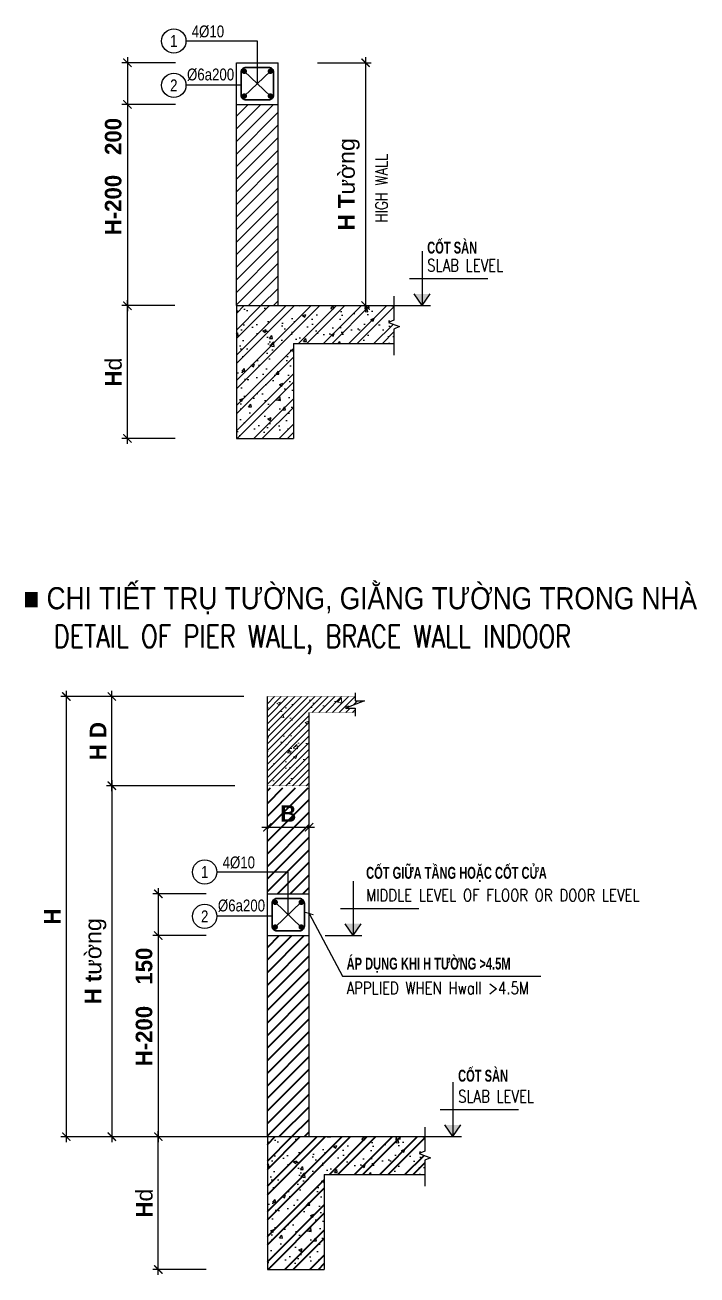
# Model space of a CAD drawing. Header units: millimetres. Extents: x 408913 to 1237273, y -191467 to -86666.
# Drawn here: x 745673 to 757819, y -180918 to -158314 of the extents above; entities that cross this region are included whole.
import ezdxf
from ezdxf.enums import TextEntityAlignment as Align

# ---------------------------------------------------------------- set-up
doc = ezdxf.new("R2010")
doc.units = ezdxf.units.MM
doc.header["$LTSCALE"] = 35
doc.header["$PDMODE"] = 3
for name, color, linetype, lineweight in [('08MATERIAL', 9, 'Continuous', 9), ('5', 5, 'Continuous', 40), ('6', 6, 'Continuous', 35), ('HACTH VAT LIEU', 8, 'Continuous', 9), ('NDC_S_ENG TEXT', 2, 'Continuous', 9), ('NDC_S_REBAR', 4, 'Continuous', 35), ('NDC_S_VN TEXT', 7, 'Continuous', 9)]:
    doc.layers.add(name, color=color, linetype=linetype, lineweight=lineweight)
for name, color, linetype in [('2', 2, 'Continuous'), ('3', 2, 'Continuous'), ('9', 9, 'Continuous'), ('BORDER', 3, 'Continuous'), ('CONC_OUTLINE', 2, 'Continuous'), ('DIM', 1, 'Continuous'), ('Hatch', 8, 'Continuous'), ('THEP', 4, 'Continuous')]:
    doc.layers.add(name, color=color, linetype=linetype)
doc.styles.add('Arial', font='arial.ttf', dxfattribs={"width": 0.6})
doc.styles.add('AVANTH', font='')
doc.styles.add('ccu11-dim', font='vnsimli.shx', dxfattribs={"width": 0.65, "bigfont": 'bigfont.shx'})
doc.styles.add('NDC_ARIAL', font='arial.ttf', dxfattribs={"width": 0.85})
doc.styles.add('NDC_ROMANS', font='romans.shx', dxfattribs={"width": 0.8})
doc.styles.get('AVANTH').set_extended_font_data('.VnAvantH', bold=True)
doc.dimstyles.new('ccu11-100', dxfattribs={"dimscale": 100, "dimtxt": 2.5, "dimasz": 1.2, "dimexe": 1, "dimexo": 2, "dimgap": 1, "dimtad": 1, "dimdec": 0, "dimdsep": 46, "dimtxsty": 'ccu11-dim', "dimblk": 'ARCHTICK', "dimcen": -1, "dimdle": 1, "dimclrd": 256, "dimclre": 256, "dimclrt": 3, "dimadec": 0, "dimazin": 2, "dimtfac": 0.1, "dimtdec": 0, "dimtmove": 0, "dimatfit": 1, "dimldrblk": 'ARCHTICK', "dimfxl": 1, "dimtvp": 0.833333, "dimtolj": 1, "dimtzin": 12, "dimarcsym": 0})
doc.dimstyles.new('LI50', dxfattribs={"dimscale": 100, "dimtxt": 3, "dimasz": 1.5, "dimexe": 1, "dimexo": 0, "dimgap": 1, "dimtad": 1, "dimdec": 0, "dimlfac": 0.5, "dimzin": 0, "dimdsep": 46, "dimtxsty": 'AVANTH', "dimblk1": 'ARCHTICK', "dimblk2": 'ARCHTICK', "dimsah": 1, "dimcen": 0, "dimdle": 1, "dimclrd": 256, "dimclre": 256, "dimclrt": 4, "dimadec": 0, "dimazin": 0, "dimtfac": 0.5, "dimtdec": 0, "dimtmove": 0, "dimatfit": 3, "dimldrblk": 'ARCHTICK', "dimfxl": 1, "dimtolj": 1, "dimtzin": 0, "dimarcsym": 0})

# ---------------------------------------------------------------- blocks, each defined once
blk = doc.blocks.new('_ArchTick')
at = {"color": 0, "linetype": 'ByBlock', "const_width": 0.15}
blk.add_lwpolyline([(-0.5, -0.5), (0.5, 0.5)], dxfattribs=at)
blk = doc.blocks.new('*D571')
at = {"layer": '9', "linetype": 'ByBlock', "lineweight": -2, "transparency": 16777216}
for p, q in [((748391, -159752), (747424, -159752)), ((747524, -159652), (747524, -163489)), ((748384, -163389), (747424, -163389))]:
    blk.add_line(p, q, dxfattribs=at)
at = {"layer": 'DEFPOINTS', "color": 0, "linetype": 'ByBlock', "transparency": 16777216}
for p in [(748391, -159752), (747524, -163389), (748384, -163389)]:
    blk.add_point(p, dxfattribs=at)
at = {"layer": '9', "linetype": 'ByBlock', "lineweight": -2, "transparency": 16777216, "xscale": 150, "yscale": 150, "zscale": 150}
for p, rotation in [((747524, -159752), 90), ((747524, -163389), 270)]:
    blk.add_blockref('_ArchTick', p, dxfattribs=dict(at, rotation=rotation))
at = {"layer": '9', "color": 4, "linetype": 'ByBlock', "transparency": 16777216, "insert": (747268, -161570), "char_height": 300, "attachment_point": 5, "rotation": 90, "style": 'AVANTH'}
blk.add_mtext('\\A1;h-200', dxfattribs=at)
blk = doc.blocks.new('*D572')
at = {"layer": '9', "linetype": 'ByBlock', "lineweight": -2, "transparency": 16777216}
for p, q in [((748384, -163389), (747424, -163389)), ((747524, -165890), (747524, -163289)), ((748389, -165790), (747424, -165790))]:
    blk.add_line(p, q, dxfattribs=at)
at = {"layer": 'DEFPOINTS', "color": 0, "linetype": 'ByBlock', "transparency": 16777216}
for p in [(747524, -163389), (748384, -163389), (748389, -165790)]:
    blk.add_point(p, dxfattribs=at)
at = {"layer": '9', "linetype": 'ByBlock', "lineweight": -2, "transparency": 16777216, "xscale": 150, "yscale": 150, "zscale": 150}
for p, rotation in [((747524, -163389), 90), ((747524, -165790), 270)]:
    blk.add_blockref('_ArchTick', p, dxfattribs=dict(at, rotation=rotation))
at = {"layer": '9', "color": 4, "linetype": 'ByBlock', "transparency": 16777216, "insert": (747272, -164590), "char_height": 300, "attachment_point": 5, "rotation": 90, "style": 'AVANTH'}
blk.add_mtext('\\A1;h{\\f.VnArial|b0|i0|c0|p34;d}', dxfattribs=at)
blk = doc.blocks.new('*D573')
at = {"layer": '9', "linetype": 'ByBlock', "lineweight": -2, "transparency": 16777216}
for p, q in [((747524, -158897), (747524, -159752)), ((748391, -158997), (747424, -158997)), ((748390, -159752), (747424, -159752)), ((747524, -159752), (747524, -160756))]:
    blk.add_line(p, q, dxfattribs=at)
at = {"layer": 'DEFPOINTS', "color": 0, "linetype": 'ByBlock', "transparency": 16777216}
for p in [(748391, -158997), (747524, -159752), (748390, -159752)]:
    blk.add_point(p, dxfattribs=at)
at = {"layer": '9', "linetype": 'ByBlock', "lineweight": -2, "transparency": 16777216, "xscale": 150, "yscale": 150, "zscale": 150}
for p, rotation in [((747524, -158997), 90), ((747524, -159752), 270)]:
    blk.add_blockref('_ArchTick', p, dxfattribs=dict(at, rotation=rotation))
at = {"layer": '9', "color": 4, "linetype": 'ByBlock', "transparency": 16777216, "insert": (747268, -160329), "char_height": 300, "attachment_point": 5, "rotation": 90, "style": 'AVANTH'}
blk.add_mtext('\\A1;200', dxfattribs=at)
blk = doc.blocks.new('*D574')
at = {"layer": '9', "linetype": 'ByBlock', "lineweight": -2, "transparency": 16777216}
for p, q in [((751829, -158897), (751829, -163489)), ((750961, -158997), (751929, -158997)), ((750970, -163389), (751929, -163389))]:
    blk.add_line(p, q, dxfattribs=at)
at = {"layer": 'DEFPOINTS', "color": 0, "linetype": 'ByBlock', "transparency": 16777216}
for p in [(750961, -158997), (750970, -163389), (751829, -163389)]:
    blk.add_point(p, dxfattribs=at)
at = {"layer": '9', "linetype": 'ByBlock', "lineweight": -2, "transparency": 16777216, "xscale": 150, "yscale": 150, "zscale": 150}
for p, rotation in [((751829, -158997), 90), ((751829, -163389), 270)]:
    blk.add_blockref('_ArchTick', p, dxfattribs=dict(at, rotation=rotation))
at = {"layer": '9', "color": 4, "linetype": 'ByBlock', "transparency": 16777216, "insert": (751528, -161193), "char_height": 300, "attachment_point": 5, "rotation": 90, "style": 'AVANTH'}
blk.add_mtext('\\A1;h t{\\f.VnArial|b0|i0|c0|p34;\xadêng}', dxfattribs=at)
blk = doc.blocks.new('*D546')
at = {"layer": '9', "linetype": 'ByBlock', "lineweight": -2, "transparency": 16777216}
for p, q in [((750908, -172823), (749953, -172823)), ((750053, -173220), (750053, -172723)), ((750808, -173220), (750808, -172723))]:
    blk.add_line(p, q, dxfattribs=at)
at = {"layer": 'DEFPOINTS', "color": 0, "linetype": 'ByBlock', "transparency": 16777216}
for p in [(750053, -172823), (750053, -173220), (750808, -173220)]:
    blk.add_point(p, dxfattribs=at)
at = {"layer": '9', "linetype": 'ByBlock', "lineweight": -2, "transparency": 16777216, "xscale": 150, "yscale": 150, "zscale": 150, "rotation": 180}
blk.add_blockref('_ArchTick', (750053, -172823), dxfattribs=at)
at = {"layer": '9', "linetype": 'ByBlock', "lineweight": -2, "transparency": 16777216, "xscale": 150, "yscale": 150, "zscale": 150}
blk.add_blockref('_ArchTick', (750808, -172823), dxfattribs=at)
at = {"layer": '9', "color": 4, "linetype": 'ByBlock', "transparency": 16777216, "insert": (750431, -172573), "char_height": 300, "attachment_point": 5, "style": 'AVANTH'}
blk.add_mtext('\\A1;b', dxfattribs=at)
blk = doc.blocks.new('*D547')
at = {"layer": '9', "linetype": 'ByBlock', "lineweight": -2, "transparency": 16777216}
for p, q in [((748082, -174680), (748082, -178517)), ((748950, -174780), (747982, -174780)), ((748942, -178417), (747982, -178417))]:
    blk.add_line(p, q, dxfattribs=at)
at = {"layer": 'DEFPOINTS', "color": 0, "linetype": 'ByBlock', "transparency": 16777216}
for p in [(748950, -174780), (748082, -178417), (748942, -178417)]:
    blk.add_point(p, dxfattribs=at)
at = {"layer": '9', "linetype": 'ByBlock', "lineweight": -2, "transparency": 16777216, "xscale": 150, "yscale": 150, "zscale": 150}
for p, rotation in [((748082, -174780), 90), ((748082, -178417), 270)]:
    blk.add_blockref('_ArchTick', p, dxfattribs=dict(at, rotation=rotation))
at = {"layer": '9', "color": 4, "linetype": 'ByBlock', "transparency": 16777216, "insert": (747826, -176598), "char_height": 300, "attachment_point": 5, "rotation": 90, "style": 'AVANTH'}
blk.add_mtext('\\A1;h-200', dxfattribs=at)
blk = doc.blocks.new('*D548')
at = {"layer": '9', "linetype": 'ByBlock', "lineweight": -2, "transparency": 16777216}
for p, q in [((748082, -180918), (748082, -178317)), ((748942, -178417), (747982, -178417)), ((748947, -180818), (747982, -180818))]:
    blk.add_line(p, q, dxfattribs=at)
at = {"layer": 'DEFPOINTS', "color": 0, "linetype": 'ByBlock', "transparency": 16777216}
for p in [(748082, -178417), (748942, -178417), (748947, -180818)]:
    blk.add_point(p, dxfattribs=at)
at = {"layer": '9', "linetype": 'ByBlock', "lineweight": -2, "transparency": 16777216, "xscale": 150, "yscale": 150, "zscale": 150}
for p, rotation in [((748082, -178417), 90), ((748082, -180818), 270)]:
    blk.add_blockref('_ArchTick', p, dxfattribs=dict(at, rotation=rotation))
at = {"layer": '9', "color": 4, "linetype": 'ByBlock', "transparency": 16777216, "insert": (747830, -179618), "char_height": 300, "attachment_point": 5, "rotation": 90, "style": 'AVANTH'}
blk.add_mtext('\\A1;h{\\f.VnArial|b0|i0|c0|p34;d}', dxfattribs=at)
blk = doc.blocks.new('*D549')
at = {"layer": '9', "linetype": 'ByBlock', "lineweight": -2, "transparency": 16777216}
for p, q in [((748950, -174025), (747982, -174025)), ((748082, -173925), (748082, -174780)), ((748948, -174780), (747982, -174780)), ((748082, -174780), (748082, -175736))]:
    blk.add_line(p, q, dxfattribs=at)
at = {"layer": 'DEFPOINTS', "color": 0, "linetype": 'ByBlock', "transparency": 16777216}
for p in [(748950, -174025), (748082, -174780), (748948, -174780)]:
    blk.add_point(p, dxfattribs=at)
at = {"layer": '9', "linetype": 'ByBlock', "lineweight": -2, "transparency": 16777216, "xscale": 150, "yscale": 150, "zscale": 150}
for p, rotation in [((748082, -174025), 90), ((748082, -174780), 270)]:
    blk.add_blockref('_ArchTick', p, dxfattribs=dict(at, rotation=rotation))
at = {"layer": '9', "color": 4, "linetype": 'ByBlock', "transparency": 16777216, "insert": (747826, -175333), "char_height": 300, "attachment_point": 5, "rotation": 90, "style": 'AVANTH'}
blk.add_mtext('\\A1;150', dxfattribs=at)
blk = doc.blocks.new('*D550')
at = {"layer": '9', "linetype": 'ByBlock', "lineweight": -2, "transparency": 16777216}
for p, q in [((747243, -171971), (747243, -178517)), ((749464, -172071), (747143, -172071)), ((749464, -178417), (747143, -178417))]:
    blk.add_line(p, q, dxfattribs=at)
at = {"layer": 'DEFPOINTS', "color": 0, "linetype": 'ByBlock', "transparency": 16777216}
for p in [(749464, -172071), (747243, -178417), (749464, -178417)]:
    blk.add_point(p, dxfattribs=at)
at = {"layer": '9', "linetype": 'ByBlock', "lineweight": -2, "transparency": 16777216, "xscale": 150, "yscale": 150, "zscale": 150}
for p, rotation in [((747243, -172071), 90), ((747243, -178417), 270)]:
    blk.add_blockref('_ArchTick', p, dxfattribs=dict(at, rotation=rotation))
at = {"layer": '9', "color": 4, "linetype": 'ByBlock', "transparency": 16777216, "insert": (746948, -175244), "char_height": 300, "attachment_point": 5, "rotation": 90, "style": 'AVANTH'}
blk.add_mtext('\\A1;H t{\\fArial|b0|i0|c0|p34;ường}', dxfattribs=at)
blk = doc.blocks.new('*D551')
at = {"layer": '9', "linetype": 'ByBlock', "lineweight": -2, "transparency": 16777216}
for p, q in [((746419, -170356), (746419, -178517)), ((749631, -170456), (746319, -170456)), ((751403, -178417), (746319, -178417))]:
    blk.add_line(p, q, dxfattribs=at)
at = {"layer": 'DEFPOINTS', "color": 0, "linetype": 'ByBlock', "transparency": 16777216}
for p in [(749631, -170456), (746419, -178417), (751403, -178417)]:
    blk.add_point(p, dxfattribs=at)
at = {"layer": '9', "linetype": 'ByBlock', "lineweight": -2, "transparency": 16777216, "xscale": 150, "yscale": 150, "zscale": 150}
for p, rotation in [((746419, -170456), 90), ((746419, -178417), 270)]:
    blk.add_blockref('_ArchTick', p, dxfattribs=dict(at, rotation=rotation))
at = {"layer": '9', "color": 4, "linetype": 'ByBlock', "transparency": 16777216, "insert": (746169, -174437), "char_height": 300, "attachment_point": 5, "rotation": 90, "style": 'AVANTH'}
blk.add_mtext('\\A1;H ', dxfattribs=at)
blk = doc.blocks.new('*D552')
at = {"layer": '9', "linetype": 'ByBlock', "lineweight": -2, "transparency": 16777216}
for p, q in [((747243, -172171), (747243, -170356)), ((749028, -170456), (747143, -170456)), ((749028, -172071), (747143, -172071))]:
    blk.add_line(p, q, dxfattribs=at)
at = {"layer": 'DEFPOINTS', "color": 0, "linetype": 'ByBlock', "transparency": 16777216}
for p in [(747243, -170456), (749028, -170456), (749028, -172071)]:
    blk.add_point(p, dxfattribs=at)
at = {"layer": '9', "linetype": 'ByBlock', "lineweight": -2, "transparency": 16777216, "xscale": 150, "yscale": 150, "zscale": 150}
for p, rotation in [((747243, -170456), 90), ((747243, -172071), 270)]:
    blk.add_blockref('_ArchTick', p, dxfattribs=dict(at, rotation=rotation))
at = {"layer": '9', "color": 4, "linetype": 'ByBlock', "transparency": 16777216, "insert": (746993, -171264), "char_height": 300, "attachment_point": 5, "rotation": 90, "style": 'AVANTH'}
blk.add_mtext('\\A1;h d', dxfattribs=at)

msp = doc.modelspace()

# ---------------------------------------------------------------- hatches: boundary and pattern name
at = {"layer": '08MATERIAL', "linetype": 'ByBlock'}
h = msp.add_hatch(dxfattribs=at)
h.set_pattern_fill('ANSI31', color=256, scale=1286.601231, style=0)
h.set_pattern_definition([(45, (369027.1, 5198.45), (-113.720557, 113.720557), [])])
h.paths.add_polyline_path([(750249.7, -159752), (749494.9, -159752), (749494.9, -163388.8), (750249.7, -163388.8)])
h = msp.add_hatch(dxfattribs=at)
h.set_pattern_fill('ANSI32', color=256, scale=857.734154, style=0)
h.set_pattern_definition([(45, (369027.1, 5198.45), (-227.44111, 227.44111), []), (45, (369178.73, 5198.45), (-227.44111, 227.44111), [])])
h.paths.add_polyline_path([(750524.2, -164075), (752342.5, -164075), (752342.5, -163812.9), (752444.1, -163768.8), (752241, -163694.9), (752342.5, -163650.8), (752342.5, -163388.8), (749494.9, -163388.8), (749494.9, -164932.7), (749494.9, -165790.4), (750524.2, -165790.4)])
at = {"layer": '5', "linetype": 'ByBlock'}
h = msp.add_hatch(dxfattribs=at)
h.set_pattern_fill('ANSI31', color=256, scale=1286.601231, style=0)
h.set_pattern_definition([(45, (-1653702.27, 799307.1), (-113.720557, 113.720557), [])])
h.paths.add_polyline_path([(750807.9, -172108.5), (750053.1, -172108.5), (750053.1, -173631.7), (750430.5, -173631.7), (750430.5, -174025.1), (750807.9, -174025.1)])
h.paths.add_polyline_path([(750430.5, -173631.7), (750053.1, -173631.7), (750053.1, -174025.1), (750430.5, -174025.1)], flags=17)
h.paths.add_polyline_path([(750258.2, -172879.1), (750586.9, -172879.1), (750586.9, -172264.5), (750258.2, -172264.5)], flags=24)
h = msp.add_hatch(dxfattribs=at)
h.set_pattern_fill('ANSI31', color=256, scale=1286.601231, style=0)
h.set_pattern_definition([(45, (369585.38, -9829.5), (-113.720557, 113.720557), [])])
h.paths.add_polyline_path([(750807.9, -174779.9), (750053.1, -174779.9), (750053.1, -178416.7), (750807.9, -178416.7)])
h = msp.add_hatch(dxfattribs=at)
h.set_pattern_fill('ANSI32', color=256, scale=857.734154, style=0)
h.set_pattern_definition([(45, (369585.38, -9829.5), (-227.44111, 227.44111), []), (45, (369737, -9829.5), (-227.44111, 227.44111), [])])
h.paths.add_polyline_path([(751082.4, -179102.9), (752900.8, -179102.9), (752900.8, -178840.9), (753002.4, -178796.8), (752799.3, -178722.9), (752900.8, -178678.8), (752900.8, -178416.7), (750053.1, -178416.7), (750053.1, -179960.6), (750053.1, -180818.4), (751082.4, -180818.4)])
at = {"layer": '9', "linetype": 'ByBlock'}
h = msp.add_hatch(dxfattribs=at)
h.set_pattern_fill('AR-CONC', color=256, scale=85.773415, style=0)
h.set_pattern_definition([(50, (369027.1, 5198.45), (615.21856, -53.82465), [64.3301, -707.6307]), (355, (369027.1, 5198.45), (-119.0118, 645.1809), [51.46405, -566.1045]), (100.4514, (369078.4, 5193.96), (496.20726, 591.35584), [54.6721, -601.3935]), (46.1842, (369027.1, 5370), (915.4091, -141.9713), [96.495, -1061.446]), (96.6356, (369103.4, 5358.2), (801.6921, 835.5342), [82.0082, -902.0902]), (351.1842, (369027.1, 5370), (801.6915, 835.5348), [77.196, -849.1568]), (21, (369112.9, 5327.1), (511.98757, -345.34), [64.3301, -707.6307]), (326, (369112.9, 5327.1), (208.6999, 621.986), [51.46405, -566.1045]), (71.4514, (369155.55, 5298.33), (720.68765, 276.6454), [54.6721, -601.3935]), (37.5, (369027.1, 5198.45), (10.42992, 285.53443), [0, -559.24267, 0, -574.68188, 0, -568.24888]), (7.5, (369027.1, 5198.45), (225.64373, 338.3004), [0, -327.65445, 0, -546.37666, 0, -216.57787]), (327.5, (368835.83, 5198.45), (457.87774, -19.34608), [0, -214.43354, 0, -669.03264, 0, -887.75485]), (317.5, (368750.06, 5198.45), (500.2187, 85.86346), [0, -278.7636, 0, -444.3063, 0, -630.4346])])
h.paths.add_polyline_path([(750524.2, -164075), (752342.5, -164075), (752342.5, -163812.9), (752444.1, -163768.8), (752241, -163694.9), (752342.5, -163650.8), (752342.5, -163388.8), (749494.9, -163388.8), (749494.9, -164932.7), (749494.9, -165790.4), (750524.2, -165790.4)])
h = msp.add_hatch(dxfattribs=at)
h.set_pattern_fill('AR-CONC', color=256, scale=85.773415, style=0)
h.set_pattern_definition([(50, (369585.4, -9829.5), (615.21856, -53.82465), [64.3301, -707.6307]), (355, (369585.4, -9829.5), (-119.0118, 645.1809), [51.46405, -566.1045]), (100.4514, (369636.65, -9834), (496.20726, 591.35584), [54.6721, -601.3935]), (46.1842, (369585.4, -9657.95), (915.4091, -141.9713), [96.495, -1061.446]), (96.6356, (369661.7, -9669.8), (801.6921, 835.5342), [82.0082, -902.0902]), (351.1842, (369585.4, -9658), (801.6915, 835.5348), [77.196, -849.1568]), (21, (369671.15, -9700.84), (511.98757, -345.34), [64.3301, -707.6307]), (326, (369671.15, -9700.84), (208.6999, 621.986), [51.46405, -566.1045]), (71.4514, (369713.8, -9729.6), (720.68765, 276.6454), [54.6721, -601.3935]), (37.5, (369585.38, -9829.5), (10.42992, 285.53443), [0, -559.24267, 0, -574.68188, 0, -568.24888]), (7.5, (369585.38, -9829.5), (225.64373, 338.3004), [0, -327.65445, 0, -546.37666, 0, -216.57787]), (327.5, (369394.1, -9829.5), (457.87774, -19.34608), [0, -214.43354, 0, -669.03264, 0, -887.75485]), (317.5, (369308.33, -9829.5), (500.2187, 85.86346), [0, -278.7636, 0, -444.3063, 0, -630.4346])])
h.paths.add_polyline_path([(751082.4, -179102.9), (752900.8, -179102.9), (752900.8, -178840.9), (753002.4, -178796.8), (752799.3, -178722.9), (752900.8, -178678.8), (752900.8, -178416.7), (750053.1, -178416.7), (750053.1, -179960.6), (750053.1, -180818.4), (751082.4, -180818.4)])
at = {"layer": 'HACTH VAT LIEU', "ltscale": 10000}
h = msp.add_hatch(dxfattribs=at)
h.set_pattern_fill('AR-CONC', color=256, scale=85.773415, style=0)
h.set_pattern_definition([(50, (-1653702.27, 799307.1), (615.21856, -53.82465), [64.33006, -707.63068]), (355, (-1653702.27, 799307.1), (-119.01176, 645.18088), [51.46405, -566.10454]), (100.4514, (-1653651, 799302.6), (496.20726, 591.35584), [54.67214, -601.39354]), (46.1842, (-1653702.3, 799478.64), (915.4091, -141.97131), [96.4951, -1061.446]), (96.6356, (-1653626, 799466.8), (801.69213, 835.53417), [82.0082, -902.09016]), (351.1842, (-1653702.3, 799478.6), (801.69147, 835.5348), [77.19607, -849.1568]), (21, (-1653616.5, 799435.76), (511.98757, -345.33997), [64.33006, -707.63068]), (326, (-1653616.5, 799435.76), (208.69987, 621.98596), [51.46405, -566.10454]), (71.4514, (-1653573.8, 799407), (720.68765, 276.64542), [54.67214, -601.39354]), (37.5, (-1653702.27, 799307.1), (10.429923, 285.534428), [0, -559.24267, 0, -574.681883, 0, -568.248877]), (7.5, (-1653702.27, 799307.1), (225.643727, 338.300396), [0, -327.654447, 0, -546.376656, 0, -216.577874]), (327.5, (-1653893.54, 799307.1), (457.877736, -19.346084), [0, -214.43354, 0, -669.03264, 0, -887.75485]), (317.5, (-1653979.3, 799307.1), (500.218696, 85.86346), [0, -278.7636, 0, -444.30629, 0, -630.4346])])
h.paths.add_polyline_path([(750807.9, -170745.4), (751638.3, -170745.4), (751638.3, -170665.5), (751466.5, -170665.5), (751810, -170536.4), (751638.3, -170536.4), (751638.3, -170456.5), (750053.1, -170456.5), (750053.1, -172071.1), (750807.9, -172071.1)])
at = {"layer": 'Hatch', "ltscale": 10000}
h = msp.add_hatch(dxfattribs=at)
h.set_pattern_fill('ANSI31', color=256, scale=686.187323, style=0)
h.set_pattern_definition([(45, (-1653702.27, 799307.1), (-60.6509637, 60.6509637), [])])
h.paths.add_polyline_path([(750807.9, -170745.4), (751638.3, -170745.4), (751638.3, -170665.5), (751466.5, -170665.5), (751810, -170536.4), (751638.3, -170536.4), (751638.3, -170456.5), (750053.1, -170456.5), (750053.1, -172071.1), (750807.9, -172071.1)])

# ---------------------------------------------------------------- linework, layer by layer
at = {"layer": '2'}
for p, q in [((750249.7, -163388.8), (750249.7, -158997.2)), ((749494.9, -163388.8), (749494.9, -159752)), ((750807.9, -178416.7), (750807.9, -174025.1)), ((750053.1, -178416.7), (750053.1, -174779.9))]:
    msp.add_line(p, q, dxfattribs=at)
at = {"layer": '3'}
for p, q in [((749494.9, -163388.8), (752342.5, -163388.8)), ((749494.9, -163388.8), (749494.9, -164932.7)), ((750524.2, -164075), (752342.5, -164075)), ((750524.2, -164075), (750524.2, -165790.4)), ((750053.1, -178416.7), (752900.8, -178416.7)), ((750053.1, -178416.7), (750053.1, -179960.6)), ((751082.4, -179102.9), (752900.8, -179102.9)), ((751082.4, -179102.9), (751082.4, -180818.4)), ((750053.1, -179960.6), (750053.1, -180818.4)), ((750053.1, -180818.4), (751082.4, -180818.4))]:
    msp.add_line(p, q, dxfattribs=at)
at = {"layer": '9', "color": 9, "linetype": 'Continuous'}
for p, q in [((749872.3, -158603.7), (748582.5, -158603.7)), ((749580.6, -159403.7), (748582.5, -159403.7)), ((750430.5, -173631.7), (749140.8, -173631.7)), ((750138.9, -174431.7), (749140.8, -174431.7))]:
    msp.add_line(p, q, dxfattribs=at)
at = {"layer": '9', "linetype": 'ByBlock'}
for p, q in [((749872.3, -159374.6), (749872.3, -158603.7)), ((749636.5, -159150.5), (750108.1, -159598.6)), ((749636.5, -159598.6), (750108.1, -159150.5)), ((752342.5, -163388.8), (753004.9, -163388.8)), ((750430.5, -174402.5), (750430.5, -173631.7)), ((750194.7, -174178.5), (750666.3, -174626.6)), ((750194.7, -174626.6), (750666.3, -174178.5)), ((751098.6, -174779.9), (751761, -174779.9)), ((752900.8, -178416.7), (753563.2, -178416.7))]:
    msp.add_line(p, q, dxfattribs=at)
at = {"layer": '9'}
for p, q in [((752849, -162405.2), (752849, -163388.8)), ((754036.4, -162903), (752621.3, -162903)), ((752849, -163388.8), (752704.1, -163176.7)), ((752849, -163388.8), (752994, -163176.7)), ((751605.1, -173796.4), (751605.1, -174779.9)), ((752792.4, -174294.2), (751377.4, -174294.2)), ((751605.1, -174779.9), (751460.2, -174567.9)), ((751605.1, -174779.9), (751750, -174567.9)), ((753407.3, -177433.2), (753407.3, -178416.7)), ((754594.6, -177931), (753179.6, -177931)), ((753407.3, -178416.7), (753262.4, -178204.7)), ((753407.3, -178416.7), (753552.2, -178204.7))]:
    msp.add_line(p, q, dxfattribs=at)
at = {"layer": '9', "linetype": 'ByBlock'}
for centre in [(748362.5, -158603.7), (748362.5, -159403.7), (748920.8, -173631.7), (748920.8, -174431.7)]:
    msp.add_circle(centre, 220, dxfattribs=at)
at = {"layer": '9'}
for points in [[(752704.1, -163176.7), (752994, -163176.7), (752849, -163388.8)], [(751460.2, -174567.9), (751750, -174567.9), (751605.1, -174779.9)], [(753262.4, -178204.7), (753552.2, -178204.7), (753407.3, -178416.7)]]:
    msp.add_solid(points, dxfattribs=at)
at = {"layer": 'BORDER'}
for p, q in [((749494.9, -158997.2), (750249.7, -158997.2)), ((749494.9, -159752), (749494.9, -158997.2)), ((749494.9, -159752), (750249.7, -159752)), ((749494.9, -164932.7), (749494.9, -165790.4)), ((749494.9, -165790.4), (750524.2, -165790.4)), ((750053.1, -174025.1), (750807.9, -174025.1)), ((750053.1, -174779.9), (750053.1, -174025.1)), ((750053.1, -174779.9), (750807.9, -174779.9))]:
    msp.add_line(p, q, dxfattribs=at)
at = {"layer": 'CONC_OUTLINE', "ltscale": 10000}
msp.add_line((750053.1, -174025.1), (750053.1, -170456.5), dxfattribs=at)
at = {"layer": 'CONC_OUTLINE', "ltscale": 10000, "flags": 128}
msp.add_lwpolyline([(751638.3, -170387.8), (751638.3, -170536.4), (751810, -170536.4), (751466.5, -170665.5), (751638.3, -170665.5), (751638.3, -170814)], dxfattribs=at)
at = {"layer": 'CONC_OUTLINE', "ltscale": 10000, "const_width": 8.58, "flags": 128}
for points in [[(750053.1, -170456.5), (751638.3, -170456.5)], [(750053.1, -172071.1), (750807.9, -172071.1), (750807.9, -170745.4), (751638.3, -170745.4)]]:
    msp.add_lwpolyline(points, dxfattribs=at)
at = {"layer": 'DEFPOINTS', "ltscale": 10000}
msp.add_line((750807.9, -174025.1), (750807.9, -170745.4), dxfattribs=at)
at = {"layer": 'DIM', "ltscale": 0.5}
for points in [[(752342.5, -163217.2), (752342.5, -163650.8), (752241, -163694.9), (752444.1, -163768.8), (752342.5, -163812.9), (752342.5, -164284.4)], [(752900.8, -178245.2), (752900.8, -178678.8), (752799.3, -178722.9), (753002.4, -178796.8), (752900.8, -178840.9), (752900.8, -179312.4)]]:
    msp.add_lwpolyline(points, dxfattribs=at)
at = {"layer": 'NDC_S_REBAR'}
for points in [[(749666.4, -159666.2, -0.4142136), (749580.6, -159580.4), (749580.6, -159168.7, -0.4142136), (749666.4, -159082.9), (750078.1, -159082.9, -0.4142136), (750163.9, -159168.7), (750163.9, -159580.4, -0.4142136), (750078.1, -159666.2)], [(750224.7, -174694.2, -0.4142136), (750138.9, -174608.4), (750138.9, -174196.7, -0.4142136), (750224.7, -174110.9), (750636.4, -174110.9, -0.4142136), (750722.2, -174196.7), (750722.2, -174608.4, -0.4142136), (750636.4, -174694.2)]]:
    msp.add_lwpolyline(points, format="xyb", close=True, dxfattribs=at)
at = {"layer": 'THEP', "color": 3, "const_width": 49.4}
for points in [[(749611.8, -159150.5, -1), (749661.2, -159150.5, -1)], [(750132.8, -159150.5, 1), (750083.4, -159150.5, 1)], [(749611.8, -159598.6, 1), (749661.2, -159598.6, 1)], [(750132.8, -159598.6, -1), (750083.4, -159598.6, -1)], [(750170, -174178.5, -1), (750219.4, -174178.5, -1)], [(750691.1, -174178.5, 1), (750641.6, -174178.5, 1)], [(750170, -174626.6, 1), (750219.4, -174626.6, 1)], [(750691.1, -174626.6, -1), (750641.6, -174626.6, -1)]]:
    msp.add_lwpolyline(points, format="xyb", close=True, dxfattribs=at)

# ---------------------------------------------------------------- texts
at = {"layer": '6', "color": 6, "style": 'Arial', "width": 0.8}
for s, p in [('1', (748362.5, -158603.7)), ('2', (748362.5, -159403.7)), ('1', (748920.8, -173631.7)), ('2', (748920.8, -174431.7))]:
    msp.add_text(s, height=214.4, dxfattribs=at).set_placement(p, align=Align.MIDDLE)
at = {"layer": 'NDC_S_ENG TEXT', "style": 'NDC_ROMANS', "width": 0.8}
msp.add_text('HIGH WALL', height=220, rotation=90, dxfattribs=at).set_placement((752117.5, -161885), align=Align.MIDDLE_LEFT)
for s, p in [('SLAB LEVEL', (752942.6, -162659.5)), ('MIDDLE LEVEL OF FLOOR OR DOOR LEVEL', (751838.7, -174050.7)), ('APPLIED WHEN Hwall >4.5M', (751485.6, -175729.3)), ('SLAB LEVEL', (753500.9, -177687.5))]:
    msp.add_text(s, height=220, dxfattribs=at).set_placement(p, align=Align.MIDDLE_LEFT)
at = {"layer": 'NDC_S_ENG TEXT', "insert": (745792.4, -169169), "char_height": 400, "width": 19103.151, "attachment_point": 1, "style": 'NDC_ROMANS'}
msp.add_mtext('\\pi-800,l1200,t1600;DETAIL OF PIER WALL, BRACE WALL INDOOR', dxfattribs=at)
at = {"layer": 'NDC_S_VN TEXT', "color": 0}
for s, height, style, width, p in [('4%%C10', 214.43, 'Arial', 0.8, (748685.9, -158536.9)), ('%%C6a200', 214.43, 'Arial', 0.8, (748601, -159315.7)), ('cèt sµn', 214.43, 'AVANTH', 0.7, (752942.6, -162446.4)), ('4%%C10', 214.43, 'Arial', 0.8, (749244.2, -173564.8)), ('cèt gi÷a tÇng hoÆc cèt cöa', 214.434, 'AVANTH', 0.7, (751838.7, -173752.9)), ('%%C6a200', 214.43, 'Arial', 0.8, (749159.3, -174343.6)), ('¸p dông khi H t\xadêng >4.5m', 214.434, 'AVANTH', 0.7, (751485.6, -175394.9)), ('cèt sµn', 214.43, 'AVANTH', 0.7, (753500.9, -177421.9))]:
    msp.add_text(s, height=height, dxfattribs=dict(at, style=style, width=width)).set_placement(p)
at = {"layer": 'NDC_S_VN TEXT', "style": 'NDC_ARIAL', "width": 0.85}
msp.add_text('■ CHI TIẾT TRỤ TƯỜNG, GIẰNG TƯỜNG TRONG NHÀ', height=400, dxfattribs=at).set_placement((745644.3, -168879.8))

# ---------------------------------------------------------------- dimensions: what is measured, and where the dimension line sits
at = {"layer": '9', "linetype": 'ByBlock'}
for base, p1, p2, angle, text, picture, middle in [((747524.1, -159752), (748391.4, -158997.2), (748389.9, -159752), 90, '200', '*D573', (747267.6, -160329)), ((751828.7, -163388.8), (750961.4, -158997.2), (750970.2, -163388.8), 90, 'h t{\\f.VnArial|b0|i0|c0|p34;\xadêng}', '*D574', (751528.2, -161193)), ((747524.1, -163388.8), (748391.4, -159752), (748384.1, -163388.8), 90, 'h-200', '*D571', (747267.6, -161570.4)), ((747524.1, -163388.8), (748388.9, -165790.4), (748384.1, -163388.8), 270, 'h{\\f.VnArial|b0|i0|c0|p34;d}', '*D572', (747271.7, -164589.6)), ((746419.4, -178416.7), (749631.1, -170456.5), (751403.1, -178416.7), 90, 'H ', '*D551', (746169.4, -174436.6)), ((747243.1, -170456.5), (749028.2, -172071.1), (749028.2, -170456.5), 90, 'h d', '*D552', (746993, -171263.8)), ((747243.1, -178416.7), (749464, -172071.1), (749464, -178416.7), 90, 'H t{\\fArial|b0|i0|c0|p34;ường}', '*D550', (746948.2, -175243.9)), ((748082.4, -174779.9), (748949.6, -174025.1), (748948.1, -174779.9), 90, '150', '*D549', (747825.8, -175332.9)), ((748082.4, -178416.7), (748949.6, -174779.9), (748942.4, -178416.7), 90, 'h-200', '*D547', (747825.8, -176598.3)), ((748082.4, -178416.7), (748947.2, -180818.4), (748942.4, -178416.7), 270, 'h{\\f.VnArial|b0|i0|c0|p34;d}', '*D548', (747829.9, -179617.5))]:
    dim = msp.add_linear_dim(base=base, p1=p1, p2=p2, angle=angle, text=text, dimstyle='LI50', dxfattribs=at)
    dim.commit()
    dim.dimension.update_dxf_attribs({"geometry": picture, "text_midpoint": middle})
dim = msp.add_linear_dim(base=(750053.1, -172822.8), p1=(750807.9, -173219.7), p2=(750053.1, -173219.7), text='b', dimstyle='LI50', dxfattribs=at)
dim.commit()
dim.dimension.update_dxf_attribs({"geometry": '*D546', "text_midpoint": (750430.5, -172572.8)})

# ---------------------------------------------------------------- leaders
at = {"layer": 'DEFPOINTS', "ltscale": 10000}
msp.add_leader([(750807.9, -174380.4), (751411, -175517.1), (754999.6, -175517.1)], dimstyle='ccu11-100', override={"dimgap": 1, "dimtad": 0}, dxfattribs=at)

doc.saveas('drawing.dxf')
